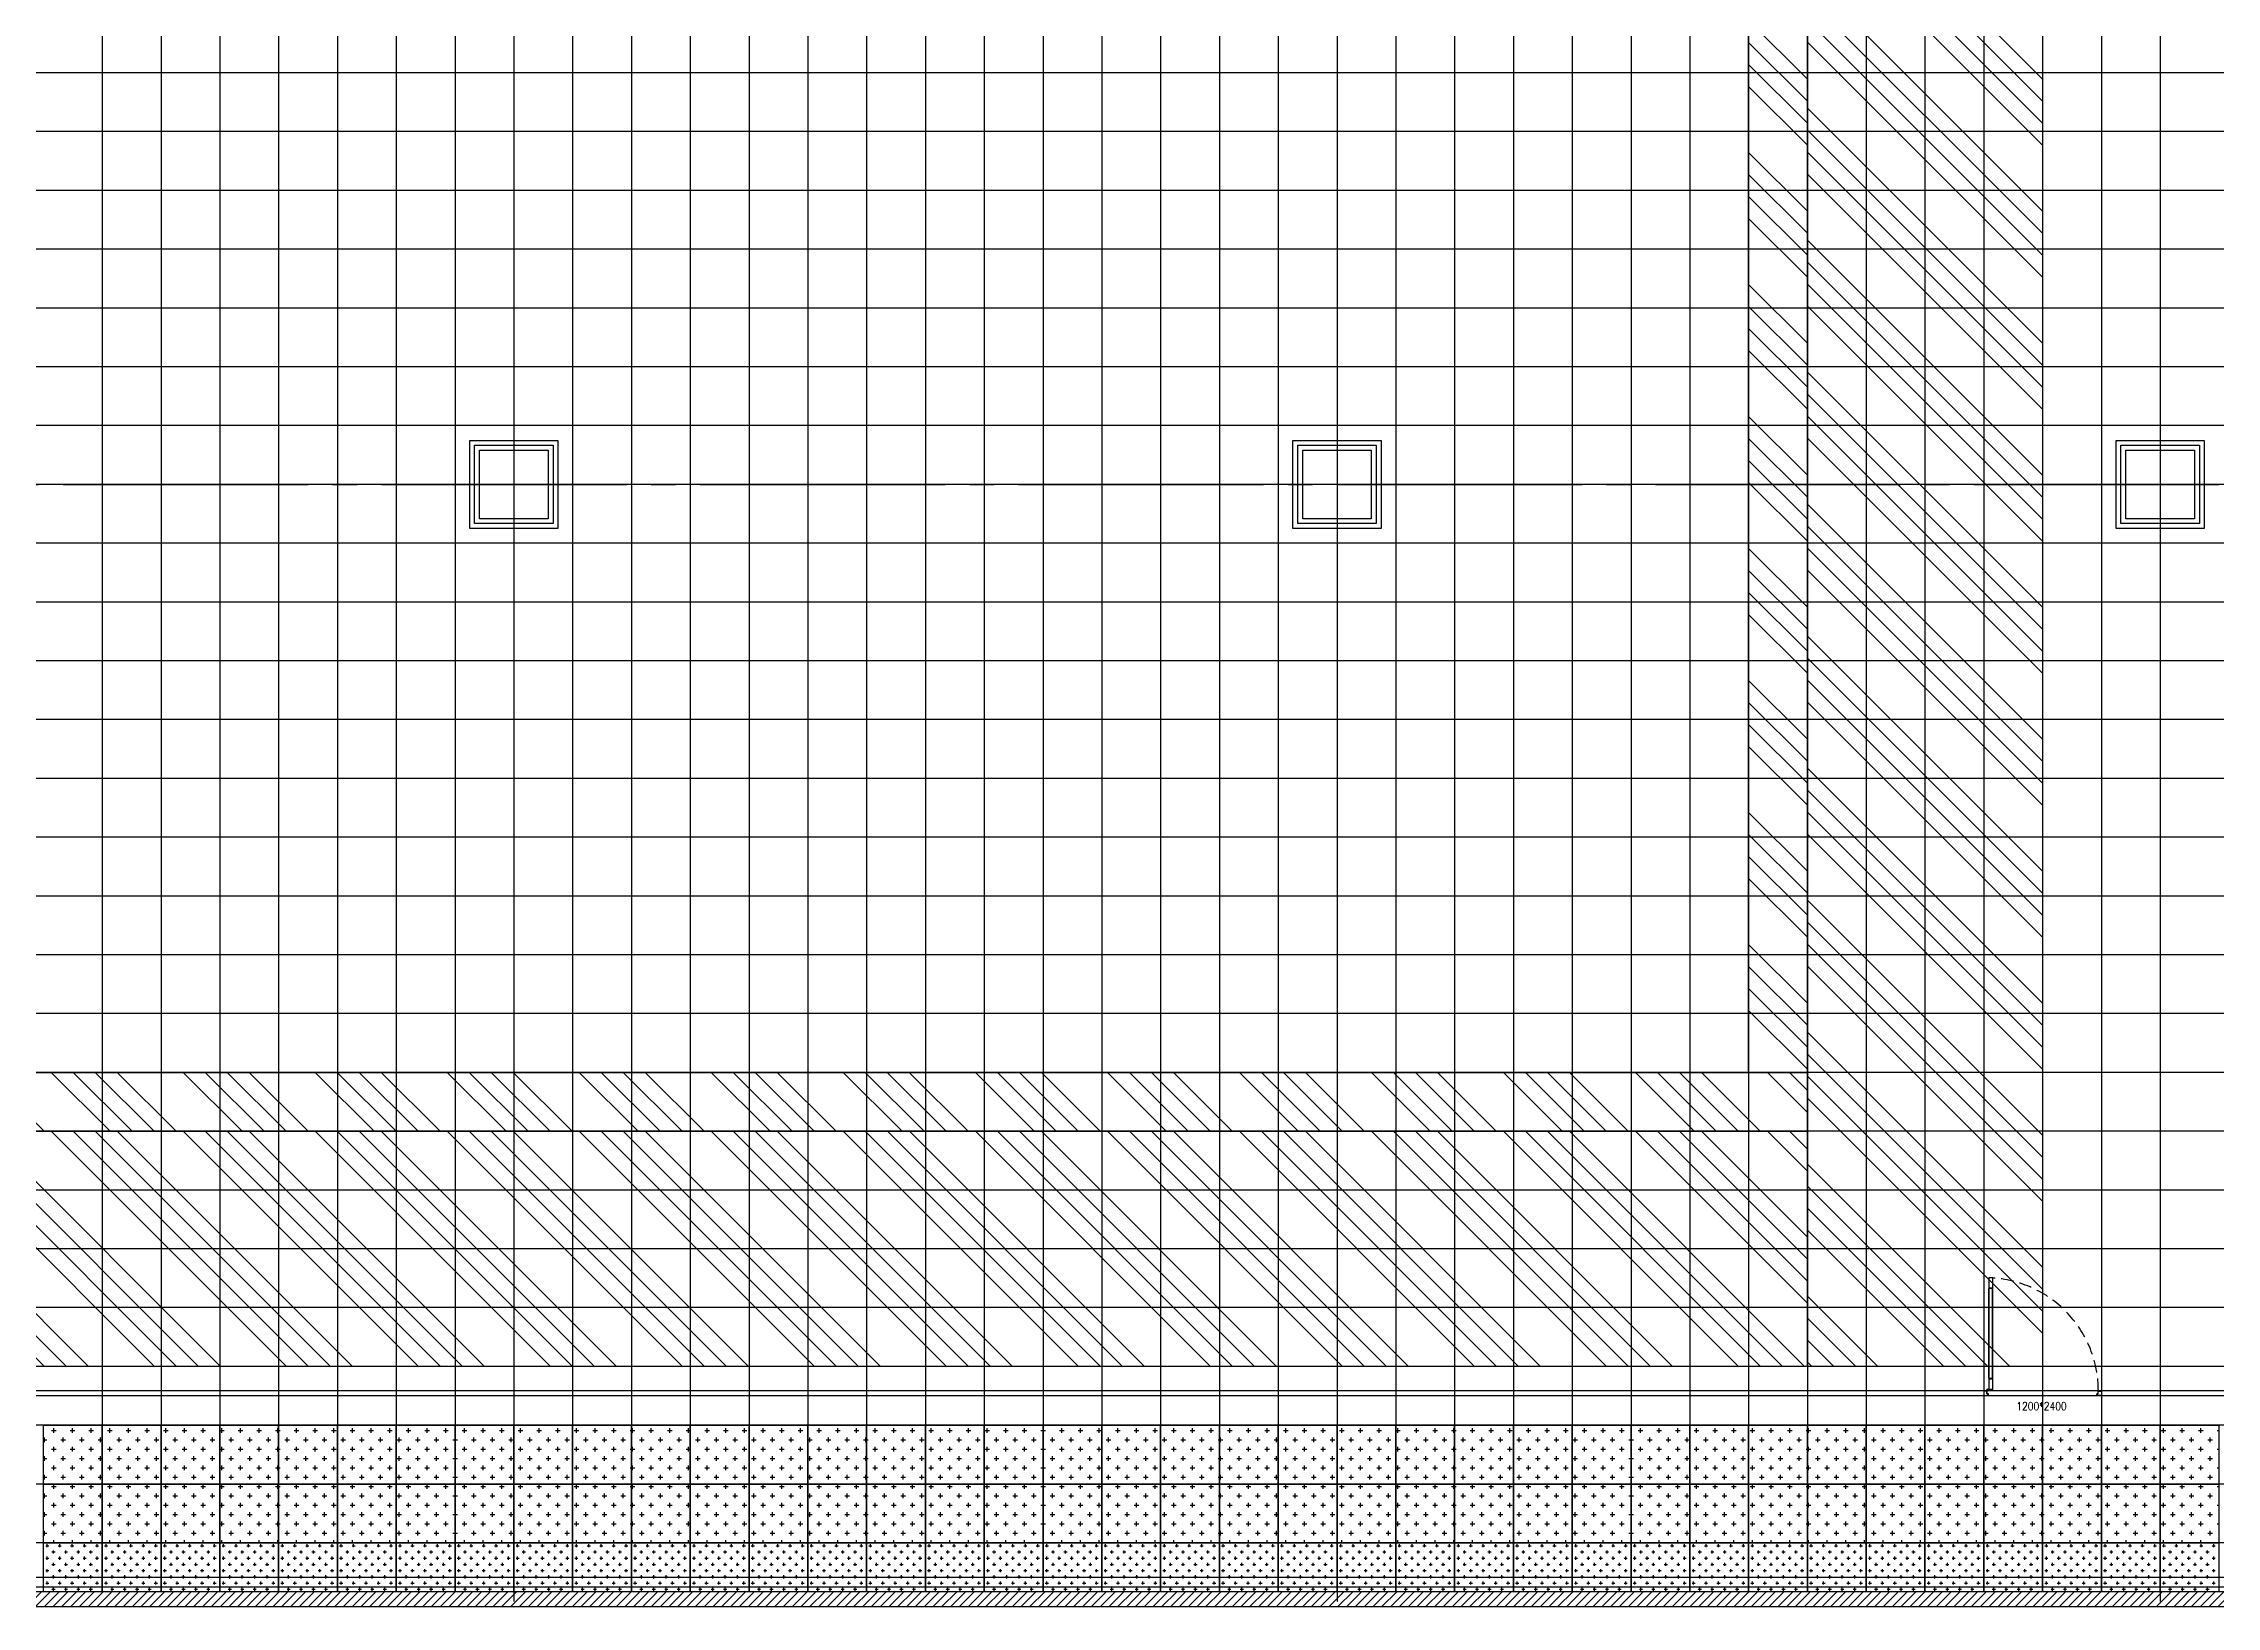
# Model space of a CAD drawing. Header units: millimetres. Extents: x -960 to 41501, y -1010 to 11880.
# Drawn here: x 21360 to 23577, y 1855 to 3450 of the extents above; entities that cross this region are included whole.
import ezdxf
from ezdxf.enums import TextEntityAlignment as Align

# ---------------------------------------------------------------- set-up
doc = ezdxf.new("R2010")
doc.units = ezdxf.units.MM
doc.header["$LTSCALE"] = 100
doc.linetypes.add('188K-SM-03-F10-ARCH-PA-Y2257103$0$AP5A-SM-03-F20-ARCH-PA-Y2230801+Y2230803$0$ALL-PA-TXT-Y2221201$0$DASHED', pattern=[19.05, 12.7, -6.35])
doc.linetypes.add('X-S-FAB-L10$0$COL-CEN-LIN', pattern=[3.25, 2.5, -0.25, 0.25, -0.25])
for name, color, linetype in [('0-XREF', 7, 'Continuous'), ('188K-SM-03-F10-ARCH-PA-Y2257103$0$K-Door', 53, 'Continuous'), ('188K-SM-03-F10-ARCH-PA-Y2257103$0$K-P1S-4.2-單抗', 53, 'Continuous'), ('188K-SM-03-F10-ARCH-PA-Y2257103$0$K-岩棉 2hr 7.5-非抗', 53, 'Continuous'), ('188K-SM-03-F10-ARCH-RF-Y2257103$0$K-RF-0.55', 191, 'Continuous'), ('188K-SM-03-F10-ARCH-RF-Y2257103$0$K-RF-0.55-AREA', 6, 'Continuous'), ('188K-SM-03-F10-ARCH-RF-Y2257103$0$K-RF-動線-1500', 5, 'Continuous'), ('188K-SM-03-F10-ARCH-RF-Y2257103$0$K-RF-動線-1500-預降', 14, 'Continuous'), ('188K-SM-03-F10-ARCH-RF-Y2257103$0$K-格柵-不定尺', 80, 'Continuous'), ('188K-SM-03-F10-ARCH-RF-Y2257103$0$K-格柵-整', 30, 'Continuous'), ('X-S-FAB-L10$0$0-DIM-TXT', 8, 'Continuous'), ('X-S-FAB-L10$0$BLOCK', 8, 'Continuous'), ('X-S-FAB-L10$0$CCL', 8, 'X-S-FAB-L10$0$COL-CEN-LIN'), ('X-S-FAB-L10$0$COL-S', 8, 'Continuous'), ('X-S-FAB-L10$0$WALL_188K_IN', 8, 'Continuous')]:
    doc.layers.add(name, color=color, linetype=linetype)
doc.styles.add('188K-SM-03-F10-ARCH-PA-Y2257103$0$AP5A-SM-03-F20-ARCH-PA-Y2230801+Y2230803$0$ALL-PA-TXT-Y2221201$0$Standard', font='txt.shx', dxfattribs={"bigfont": 'chineset.shx'})
doc.styles.add('X-S-FAB-L10$0$CHINA', font='simplex.shx', dxfattribs={"width": 0.75, "bigfont": 'chineset.shx'})
doc.styles.add('X-S-FAB-L10$0$Standard', font='', dxfattribs={"width": 0.8})
doc.styles.add('X-S-FAB-L10$0$TG_NOTE_TEXT', font='simplex.shx', dxfattribs={"width": 0.75, "bigfont": 'chineset.shx'})
doc.styles.get('X-S-FAB-L10$0$Standard').set_extended_font_data('Microsoft JhengHei')

# ---------------------------------------------------------------- blocks, each defined once
blk = doc.blocks.new('X-S-FAB-L10$0$FAB2-L05')
at = {"layer": 'X-S-FAB-L10$0$CCL'}
for p, q in [((-4320, 11005), (-4320, 0)), ((-3480, 11005), (-3480, 0)), ((-2640, 11005), (-2640, 0)), ((-26880, 3720), (1210, 3720))]:
    blk.add_line(p, q, dxfattribs=at)
at = {"layer": 'X-S-FAB-L10$0$COL-S'}
for points in [[(-4355, 3755), (-4285, 3755), (-4285, 3685), (-4355, 3685)], [(-3515, 3755), (-3445, 3755), (-3445, 3685), (-3515, 3685)], [(-2675, 3755), (-2605, 3755), (-2605, 3685), (-2675, 3685)]]:
    blk.add_lwpolyline(points, close=True, dxfattribs=at)
blk = doc.blocks.new('X-S-FAB-L10')
at = {"layer": 'X-S-FAB-L10$0$WALL_188K_IN'}
h = blk.add_hatch(dxfattribs=at)
h.set_pattern_fill('LINE', color=256, scale=2, angle=45)
h.set_pattern_definition([(45, (24216.6165, 1855), (-4.490128, 4.490128), [])])
h.paths.add_polyline_path([(17075, 1855), (24315, 1855), (24315, 1870), (17075, 1870)])
at = {"layer": 'X-S-FAB-L10$0$COL-S'}
for p, q in [((21805, 3035), (21875, 3035)), ((21805, 2965), (21805, 3035)), ((21875, 3035), (21875, 2965)), ((22645, 3035), (22715, 3035)), ((22645, 2965), (22645, 3035)), ((22715, 3035), (22715, 2965)), ((23485, 3035), (23555, 3035)), ((23485, 2965), (23485, 3035)), ((23555, 3035), (23555, 2965)), ((21875, 2965), (21805, 2965)), ((22715, 2965), (22645, 2965)), ((23555, 2965), (23485, 2965))]:
    blk.add_line(p, q, dxfattribs=at)
at = {"layer": 'X-S-FAB-L10$0$WALL_188K_IN'}
blk.add_lwpolyline([(17075, 1855), (24315, 1855), (24315, 1870), (17075, 1870)], close=True, dxfattribs=at)
at = {"layer": 'X-S-FAB-L10$0$BLOCK'}
blk.add_blockref('X-S-FAB-L10$0$FAB2-L05', (26160, -720), dxfattribs=at)
at = {"style": 'X-S-FAB-L10$0$TG_NOTE_TEXT', "width": 0.5, "flags": 1}
for p in [(7463.3, 9020), (18268.3, 8649), (11197.8, 4800.2), (16485.8, 4800.2), (25420.3, 2635), (13360, 320, 0), (7463.3, -33.3)]:
    blk.add_attdef('WH', text='', height=20, dxfattribs=at).set_placement(p, align=Align.BOTTOM_LEFT)
at = {"width": 0.5}
for style, p in [('X-S-FAB-L10$0$TG_NOTE_TEXT', (7585, 9020)), ('X-S-FAB-L10$0$TG_NOTE_TEXT', (18390, 8649)), ('X-S-FAB-L10$0$TG_NOTE_TEXT', (11117.5, 4813.5)), ('X-S-FAB-L10$0$TG_NOTE_TEXT', (16607.5, 4813.5)), ('X-S-FAB-L10$0$TG_NOTE_TEXT', (25350, 2635)), ('X-S-FAB-L10$0$Standard', (13129.4, 325, 0)), ('X-S-FAB-L10$0$TG_NOTE_TEXT', (7585, -20))]:
    blk.add_attdef('DESC', text='', height=10, dxfattribs=dict(at, style=style)).set_placement(p, align=Align.BOTTOM_LEFT)
for tag, style, p in [('TYPE', 'X-S-FAB-L10$0$TG_NOTE_TEXT', (7619.3, 9020)), ('NO', 'X-S-FAB-L10$0$TG_NOTE_TEXT', (7650.1, 9020)), ('TYPE', 'X-S-FAB-L10$0$TG_NOTE_TEXT', (18424.2, 8649)), ('NO', 'X-S-FAB-L10$0$TG_NOTE_TEXT', (18455, 8649)), ('NO', 'X-S-FAB-L10$0$TG_NOTE_TEXT', (11088.6, 4813.5)), ('TYPE', 'X-S-FAB-L10$0$TG_NOTE_TEXT', (11151.8, 4813.5)), ('TYPE', 'X-S-FAB-L10$0$TG_NOTE_TEXT', (16641.8, 4813.5)), ('NO', 'X-S-FAB-L10$0$TG_NOTE_TEXT', (16672.6, 4813.5)), ('NO', 'X-S-FAB-L10$0$TG_NOTE_TEXT', (25313, 2635)), ('TYPE', 'X-S-FAB-L10$0$TG_NOTE_TEXT', (25350, 2635)), ('NO', 'X-S-FAB-L10$0$Standard', (13100, 320, 0)), ('TYPE', 'X-S-FAB-L10$0$Standard', (13129.4, 320, 0)), ('TYPE', 'X-S-FAB-L10$0$TG_NOTE_TEXT', (7619.3, -20)), ('NO', 'X-S-FAB-L10$0$TG_NOTE_TEXT', (7650.1, -20))]:
    blk.add_attdef(tag, text='', height=10, dxfattribs=dict(at, style=style)).set_placement(p, align=Align.BOTTOM_RIGHT)
at = {"style": 'X-S-FAB-L10$0$TG_NOTE_TEXT', "width": 0.5, "flags": 1}
for rotation, p in [(180, (43, 7480)), (180, (943, 7480)), (90, (24310, 3717.8)), (270, (17080, 1711.7))]:
    blk.add_attdef('WH', text='', height=20, rotation=rotation, dxfattribs=at).set_placement(p, align=Align.BOTTOM_LEFT)
at = {"width": 0.5}
for rotation, style, p in [(180, 'X-S-FAB-L10$0$Standard', (317.6, 7480)), (180, 'X-S-FAB-L10$0$Standard', (1217.6, 7480)), (90, 'X-S-FAB-L10$0$TG_NOTE_TEXT', (24310, 3647.5)), (270, 'X-S-FAB-L10$0$TG_NOTE_TEXT', (17080, 1605))]:
    blk.add_attdef('DESC', text='', height=10, rotation=rotation, dxfattribs=dict(at, style=style)).set_placement(p, align=Align.BOTTOM_LEFT)
for tag, rotation, style, p in [('TYPE', 180, 'X-S-FAB-L10$0$Standard', (317.6, 7480)), ('NO', 180, 'X-S-FAB-L10$0$Standard', (347, 7480)), ('TYPE', 180, 'X-S-FAB-L10$0$Standard', (1217.6, 7480)), ('NO', 180, 'X-S-FAB-L10$0$Standard', (1247, 7480)), ('TYPE', 90, 'X-S-FAB-L10$0$TG_NOTE_TEXT', (24310, 3647.5)), ('NO', 90, 'X-S-FAB-L10$0$TG_NOTE_TEXT', (24310, 3610.5)), ('TYPE', 270, 'X-S-FAB-L10$0$TG_NOTE_TEXT', (17080, 1605)), ('NO', 270, 'X-S-FAB-L10$0$TG_NOTE_TEXT', (17080, 1573))]:
    blk.add_attdef(tag, text='', height=10, rotation=rotation, dxfattribs=dict(at, style=style)).set_placement(p, align=Align.BOTTOM_RIGHT)
at = {"layer": 'X-S-FAB-L10$0$0-DIM-TXT', "style": 'X-S-FAB-L10$0$CHINA', "width": 0.75}
for p in [(667.4, 7855.1, -2689.4), (22627.4, 6728.8), (25644.7, 6728.8), (24778.8, 5569.1), (1118.3, 4980), (417.8, 4594.6), (23874.8, 4355), (22927.4, 4330.1), (23749.9, 3901.4), (417.8, 3765.2), (1118.3, 3730), (417.8, 3115.8), (536.9, 2227.8), (16909, 1782.7), (888.4, 880.5), (16977.4, 750), (18878.8, 750), (25641.2, 553.2), (21364, 526.9)]:
    blk.add_attdef('HIG', text='', height=80, dxfattribs=at).set_placement(p, align=Align.MIDDLE_LEFT)
blk = doc.blocks.new('188K-SM-03-F10-ARCH-RF-Y2257103$0$格柵-60x60')
h = blk.add_hatch()
h.set_pattern_fill('CROSS', color=256, scale=1.5)
h.set_pattern_definition([(0, (-67309.572, -18158.226), (9.525, 9.525), [4.7625, -14.2875]), (90, (-67307.191, -18160.607), (-9.525, 9.525), [4.7625, -14.2875])])
h.paths.add_polyline_path([(0, 60), (60, 60), (60, 0), (0, 0)])
blk.add_lwpolyline([(0, 60), (60, 60), (60, 0), (0, 0)], close=True)
blk = doc.blocks.new('188K-SM-03-F10-ARCH-RF-Y2257103')
at = {"layer": '188K-SM-03-F10-ARCH-RF-Y2257103$0$K-RF-動線-1500'}
h = blk.add_hatch(dxfattribs=at)
h.set_pattern_fill('ANSI34', color=256, scale=5, angle=90)
h.set_pattern_definition([(135, (-60, 0), (-67.35192, -67.35192), []), (135, (-60, 22.45), (-67.35192, -67.35192), []), (135, (-60, 44.9), (-67.35192, -67.35192), []), (135, (-60, 67.35), (-67.35192, -67.35192), [])])
h.paths.add_polyline_path([(23160, 2099.8), (23160, 5955), (23400, 5955), (23400, 2099.8)])
h = blk.add_hatch(dxfattribs=at)
h.set_pattern_fill('ANSI34', color=256, scale=5, angle=90)
h.paths.add_polyline_path([(23160, 2100), (16740.2, 2100), (16740.2, 2340), (23160, 2340)])
at = {"layer": '188K-SM-03-F10-ARCH-RF-Y2257103$0$K-RF-動線-1500-預降'}
h = blk.add_hatch(dxfattribs=at)
h.set_pattern_fill('ANSI34', color=256, scale=5, angle=90)
h.set_pattern_definition([(135, (-300, 1e-06), (-67.35192, -67.35192), []), (135, (-300, 22.45), (-67.35192, -67.35192), []), (135, (-300, 44.9), (-67.35192, -67.35192), []), (135, (-300, 67.35), (-67.35192, -67.35192), [])])
h.paths.add_polyline_path([(23100, 2400), (23100, 5955), (23160, 5955), (23160, 2400)])
h = blk.add_hatch(dxfattribs=at)
h.set_pattern_fill('ANSI34', color=256, scale=5, angle=90)
h.set_pattern_definition([(135, (60, 0), (-67.35192, -67.35192), []), (135, (60, 22.45), (-67.35192, -67.35192), []), (135, (60, 44.9), (-67.35192, -67.35192), []), (135, (60, 67.35), (-67.35192, -67.35192), [])])
h.paths.add_polyline_path([(23160, 2340), (16440, 2340), (16440, 2400), (23160, 2400)])
at = {"layer": '188K-SM-03-F10-ARCH-RF-Y2257103$0$K-格柵-不定尺'}
h = blk.add_hatch(dxfattribs=at)
h.set_pattern_fill('CROSS', color=256)
h.set_pattern_definition([(0, (19235.002, -7030.069), (6.35, 6.35), [3.175, -9.525]), (90, (19236.5897, -7031.6566), (-6.35, 6.35), [3.175, -9.525])])
h.paths.add_polyline_path([(21360, 1919.9), (21420, 1919.9), (21420, 1869.9), (21360, 1869.9)])
h = blk.add_hatch(dxfattribs=at)
h.set_pattern_fill('CROSS', color=256)
h.set_pattern_definition([(0, (19295.002, -7030.069), (6.35, 6.35), [3.175, -9.525]), (90, (19296.5897, -7031.6566), (-6.35, 6.35), [3.175, -9.525])])
h.paths.add_polyline_path([(21420, 1919.9), (21480, 1919.9), (21480, 1869.9), (21420, 1869.9)])
h = blk.add_hatch(dxfattribs=at)
h.set_pattern_fill('CROSS', color=256)
h.set_pattern_definition([(0, (19355.002, -7030.069), (6.35, 6.35), [3.175, -9.525]), (90, (19356.5897, -7031.6566), (-6.35, 6.35), [3.175, -9.525])])
h.paths.add_polyline_path([(21480, 1919.9), (21540, 1919.9), (21540, 1869.9), (21480, 1869.9)])
h = blk.add_hatch(dxfattribs=at)
h.set_pattern_fill('CROSS', color=256)
h.set_pattern_definition([(0, (19415.002, -7030.069), (6.35, 6.35), [3.175, -9.525]), (90, (19416.5897, -7031.6566), (-6.35, 6.35), [3.175, -9.525])])
h.paths.add_polyline_path([(21540, 1919.9), (21600, 1919.9), (21600, 1869.9), (21540, 1869.9)])
h = blk.add_hatch(dxfattribs=at)
h.set_pattern_fill('CROSS', color=256)
h.set_pattern_definition([(0, (19475.0024, -7030.079), (6.35, 6.35), [3.175, -9.525]), (90, (19476.59, -7031.6666), (-6.35, 6.35), [3.175, -9.525])])
h.paths.add_polyline_path([(21600, 1919.9), (21660, 1919.9), (21660, 1869.9), (21600, 1869.9)])
h = blk.add_hatch(dxfattribs=at)
h.set_pattern_fill('CROSS', color=256)
h.set_pattern_definition([(0, (19535.0024, -7030.079), (6.35, 6.35), [3.175, -9.525]), (90, (19536.59, -7031.6666), (-6.35, 6.35), [3.175, -9.525])])
h.paths.add_polyline_path([(21660, 1919.9), (21720, 1919.9), (21720, 1869.9), (21660, 1869.9)])
h = blk.add_hatch(dxfattribs=at)
h.set_pattern_fill('CROSS', color=256)
h.set_pattern_definition([(0, (19595.0024, -7030.079), (6.35, 6.35), [3.175, -9.525]), (90, (19596.59, -7031.6666), (-6.35, 6.35), [3.175, -9.525])])
h.paths.add_polyline_path([(21720, 1919.9), (21780, 1919.9), (21780, 1869.9), (21720, 1869.9)])
h = blk.add_hatch(dxfattribs=at)
h.set_pattern_fill('CROSS', color=256)
h.set_pattern_definition([(0, (19655.0024, -7030.079), (6.35, 6.35), [3.175, -9.525]), (90, (19656.59, -7031.6666), (-6.35, 6.35), [3.175, -9.525])])
h.paths.add_polyline_path([(21780, 1919.9), (21840, 1919.9), (21840, 1869.9), (21780, 1869.9)])
h = blk.add_hatch(dxfattribs=at)
h.set_pattern_fill('CROSS', color=256)
h.set_pattern_definition([(0, (19715.003, -7030.089), (6.35, 6.35), [3.175, -9.525]), (90, (19716.59, -7031.6766), (-6.35, 6.35), [3.175, -9.525])])
h.paths.add_polyline_path([(21840, 1919.9), (21900, 1919.9), (21900, 1869.9), (21840, 1869.9)])
h = blk.add_hatch(dxfattribs=at)
h.set_pattern_fill('CROSS', color=256)
h.set_pattern_definition([(0, (19775.003, -7030.089), (6.35, 6.35), [3.175, -9.525]), (90, (19776.59, -7031.6766), (-6.35, 6.35), [3.175, -9.525])])
h.paths.add_polyline_path([(21900, 1919.9), (21960, 1919.9), (21960, 1869.9), (21900, 1869.9)])
h = blk.add_hatch(dxfattribs=at)
h.set_pattern_fill('CROSS', color=256)
h.set_pattern_definition([(0, (19835.003, -7030.089), (6.35, 6.35), [3.175, -9.525]), (90, (19836.59, -7031.6766), (-6.35, 6.35), [3.175, -9.525])])
h.paths.add_polyline_path([(21960, 1919.9), (22020, 1919.9), (22020, 1869.9), (21960, 1869.9)])
h = blk.add_hatch(dxfattribs=at)
h.set_pattern_fill('CROSS', color=256)
h.set_pattern_definition([(0, (19895.003, -7030.089), (6.35, 6.35), [3.175, -9.525]), (90, (19896.59, -7031.6766), (-6.35, 6.35), [3.175, -9.525])])
h.paths.add_polyline_path([(22020, 1919.9), (22080, 1919.9), (22080, 1869.9), (22020, 1869.9)])
h = blk.add_hatch(dxfattribs=at)
h.set_pattern_fill('CROSS', color=256)
h.set_pattern_definition([(0, (19955.003, -7030.099), (6.35, 6.35), [3.175, -9.525]), (90, (19956.5905, -7031.6865), (-6.35, 6.35), [3.175, -9.525])])
h.paths.add_polyline_path([(22080, 1919.9), (22140, 1919.9), (22140, 1869.9), (22080, 1869.9)])
h = blk.add_hatch(dxfattribs=at)
h.set_pattern_fill('CROSS', color=256)
h.set_pattern_definition([(0, (20015.003, -7030.099), (6.35, 6.35), [3.175, -9.525]), (90, (20016.5905, -7031.6865), (-6.35, 6.35), [3.175, -9.525])])
h.paths.add_polyline_path([(22140, 1919.9), (22200, 1919.9), (22200, 1869.9), (22140, 1869.9)])
h = blk.add_hatch(dxfattribs=at)
h.set_pattern_fill('CROSS', color=256)
h.set_pattern_definition([(0, (20075.003, -7030.099), (6.35, 6.35), [3.175, -9.525]), (90, (20076.5905, -7031.6865), (-6.35, 6.35), [3.175, -9.525])])
h.paths.add_polyline_path([(22200, 1919.9), (22260, 1919.9), (22260, 1869.9), (22200, 1869.9)])
h = blk.add_hatch(dxfattribs=at)
h.set_pattern_fill('CROSS', color=256)
h.set_pattern_definition([(0, (20135.003, -7030.099), (6.35, 6.35), [3.175, -9.525]), (90, (20136.5905, -7031.6865), (-6.35, 6.35), [3.175, -9.525])])
h.paths.add_polyline_path([(22260, 1919.9), (22320, 1919.9), (22320, 1869.9), (22260, 1869.9)])
h = blk.add_hatch(dxfattribs=at)
h.set_pattern_fill('CROSS', color=256)
h.set_pattern_definition([(0, (20195.003, -7030.109), (6.35, 6.35), [3.175, -9.525]), (90, (20196.591, -7031.6965), (-6.35, 6.35), [3.175, -9.525])])
h.paths.add_polyline_path([(22320, 1919.9), (22380, 1919.9), (22380, 1869.9), (22320, 1869.9)])
h = blk.add_hatch(dxfattribs=at)
h.set_pattern_fill('CROSS', color=256)
h.set_pattern_definition([(0, (20255.003, -7030.109), (6.35, 6.35), [3.175, -9.525]), (90, (20256.591, -7031.6965), (-6.35, 6.35), [3.175, -9.525])])
h.paths.add_polyline_path([(22380, 1919.9), (22440, 1919.9), (22440, 1869.9), (22380, 1869.9)])
h = blk.add_hatch(dxfattribs=at)
h.set_pattern_fill('CROSS', color=256)
h.set_pattern_definition([(0, (20315.003, -7030.109), (6.35, 6.35), [3.175, -9.525]), (90, (20316.591, -7031.6965), (-6.35, 6.35), [3.175, -9.525])])
h.paths.add_polyline_path([(22440, 1919.9), (22500, 1919.9), (22500, 1869.9), (22440, 1869.9)])
h = blk.add_hatch(dxfattribs=at)
h.set_pattern_fill('CROSS', color=256)
h.set_pattern_definition([(0, (20375.003, -7030.109), (6.35, 6.35), [3.175, -9.525]), (90, (20376.591, -7031.6965), (-6.35, 6.35), [3.175, -9.525])])
h.paths.add_polyline_path([(22500, 1919.9), (22560, 1919.9), (22560, 1869.9), (22500, 1869.9)])
h = blk.add_hatch(dxfattribs=at)
h.set_pattern_fill('CROSS', color=256)
h.set_pattern_definition([(0, (20435, -7030.109), (6.35, 6.35), [3.175, -9.525]), (90, (20436.5876, -7031.6965), (-6.35, 6.35), [3.175, -9.525])])
h.paths.add_polyline_path([(22560, 1919.9), (22620, 1919.9), (22620, 1869.9), (22560, 1869.9)])
h = blk.add_hatch(dxfattribs=at)
h.set_pattern_fill('CROSS', color=256)
h.set_pattern_definition([(0, (20495, -7030.109), (6.35, 6.35), [3.175, -9.525]), (90, (20496.5876, -7031.6965), (-6.35, 6.35), [3.175, -9.525])])
h.paths.add_polyline_path([(22620, 1919.9), (22680, 1919.9), (22680, 1869.9), (22620, 1869.9)])
h = blk.add_hatch(dxfattribs=at)
h.set_pattern_fill('CROSS', color=256)
h.set_pattern_definition([(0, (20555, -7030.109), (6.35, 6.35), [3.175, -9.525]), (90, (20556.5876, -7031.6965), (-6.35, 6.35), [3.175, -9.525])])
h.paths.add_polyline_path([(22680, 1919.9), (22740, 1919.9), (22740, 1869.9), (22680, 1869.9)])
h = blk.add_hatch(dxfattribs=at)
h.set_pattern_fill('CROSS', color=256)
h.set_pattern_definition([(0, (20615, -7030.109), (6.35, 6.35), [3.175, -9.525]), (90, (20616.5876, -7031.6965), (-6.35, 6.35), [3.175, -9.525])])
h.paths.add_polyline_path([(22740, 1919.9), (22800, 1919.9), (22800, 1869.9), (22740, 1869.9)])
h = blk.add_hatch(dxfattribs=at)
h.set_pattern_fill('CROSS', color=256)
h.set_pattern_definition([(0, (20675.0004, -7030.119), (6.35, 6.35), [3.175, -9.525]), (90, (20676.588, -7031.7065), (-6.35, 6.35), [3.175, -9.525])])
h.paths.add_polyline_path([(22800, 1919.9), (22860, 1919.9), (22860, 1869.9), (22800, 1869.9)])
h = blk.add_hatch(dxfattribs=at)
h.set_pattern_fill('CROSS', color=256)
h.set_pattern_definition([(0, (20735.0004, -7030.119), (6.35, 6.35), [3.175, -9.525]), (90, (20736.588, -7031.7065), (-6.35, 6.35), [3.175, -9.525])])
h.paths.add_polyline_path([(22860, 1919.9), (22920, 1919.9), (22920, 1869.9), (22860, 1869.9)])
h = blk.add_hatch(dxfattribs=at)
h.set_pattern_fill('CROSS', color=256)
h.set_pattern_definition([(0, (20795.0004, -7030.119), (6.35, 6.35), [3.175, -9.525]), (90, (20796.588, -7031.7065), (-6.35, 6.35), [3.175, -9.525])])
h.paths.add_polyline_path([(22920, 1919.9), (22980, 1919.9), (22980, 1869.9), (22920, 1869.9)])
h = blk.add_hatch(dxfattribs=at)
h.set_pattern_fill('CROSS', color=256)
h.set_pattern_definition([(0, (20855.0004, -7030.119), (6.35, 6.35), [3.175, -9.525]), (90, (20856.588, -7031.7065), (-6.35, 6.35), [3.175, -9.525])])
h.paths.add_polyline_path([(22980, 1919.9), (23040, 1919.9), (23040, 1869.9), (22980, 1869.9)])
h = blk.add_hatch(dxfattribs=at)
h.set_pattern_fill('CROSS', color=256)
h.set_pattern_definition([(0, (20915.001, -7030.129), (6.35, 6.35), [3.175, -9.525]), (90, (20916.588, -7031.7165), (-6.35, 6.35), [3.175, -9.525])])
h.paths.add_polyline_path([(23040, 1919.9), (23100, 1919.9), (23100, 1869.9), (23040, 1869.9)])
h = blk.add_hatch(dxfattribs=at)
h.set_pattern_fill('CROSS', color=256)
h.set_pattern_definition([(0, (20975.001, -7030.129), (6.35, 6.35), [3.175, -9.525]), (90, (20976.588, -7031.7165), (-6.35, 6.35), [3.175, -9.525])])
h.paths.add_polyline_path([(23100, 1919.9), (23160, 1919.9), (23160, 1869.9), (23100, 1869.9)])
h = blk.add_hatch(dxfattribs=at)
h.set_pattern_fill('CROSS', color=256)
h.set_pattern_definition([(0, (21035.001, -7030.129), (6.35, 6.35), [3.175, -9.525]), (90, (21036.588, -7031.7165), (-6.35, 6.35), [3.175, -9.525])])
h.paths.add_polyline_path([(23160, 1919.9), (23220, 1919.9), (23220, 1869.9), (23160, 1869.9)])
h = blk.add_hatch(dxfattribs=at)
h.set_pattern_fill('CROSS', color=256)
h.set_pattern_definition([(0, (21095.001, -7030.129), (6.35, 6.35), [3.175, -9.525]), (90, (21096.588, -7031.7165), (-6.35, 6.35), [3.175, -9.525])])
h.paths.add_polyline_path([(23220, 1919.9), (23280, 1919.9), (23280, 1869.9), (23220, 1869.9)])
h = blk.add_hatch(dxfattribs=at)
h.set_pattern_fill('CROSS', color=256)
h.set_pattern_definition([(0, (21155.001, -7030.139), (6.35, 6.35), [3.175, -9.525]), (90, (21156.5885, -7031.7264), (-6.35, 6.35), [3.175, -9.525])])
h.paths.add_polyline_path([(23280, 1919.9), (23340, 1919.9), (23340, 1869.9), (23280, 1869.9)])
h = blk.add_hatch(dxfattribs=at)
h.set_pattern_fill('CROSS', color=256)
h.set_pattern_definition([(0, (21215.001, -7030.139), (6.35, 6.35), [3.175, -9.525]), (90, (21216.5885, -7031.7264), (-6.35, 6.35), [3.175, -9.525])])
h.paths.add_polyline_path([(23340, 1919.9), (23400, 1919.9), (23400, 1869.9), (23340, 1869.9)])
h = blk.add_hatch(dxfattribs=at)
h.set_pattern_fill('CROSS', color=256)
h.set_pattern_definition([(0, (21275.001, -7030.139), (6.35, 6.35), [3.175, -9.525]), (90, (21276.5885, -7031.7264), (-6.35, 6.35), [3.175, -9.525])])
h.paths.add_polyline_path([(23400, 1919.9), (23460, 1919.9), (23460, 1869.9), (23400, 1869.9)])
h = blk.add_hatch(dxfattribs=at)
h.set_pattern_fill('CROSS', color=256)
h.set_pattern_definition([(0, (21335.001, -7030.139), (6.35, 6.35), [3.175, -9.525]), (90, (21336.5885, -7031.7264), (-6.35, 6.35), [3.175, -9.525])])
h.paths.add_polyline_path([(23460, 1919.9), (23520, 1919.9), (23520, 1869.9), (23460, 1869.9)])
h = blk.add_hatch(dxfattribs=at)
h.set_pattern_fill('CROSS', color=256)
h.set_pattern_definition([(0, (21395.001, -7030.149), (6.35, 6.35), [3.175, -9.525]), (90, (21396.589, -7031.7364), (-6.35, 6.35), [3.175, -9.525])])
h.paths.add_polyline_path([(23520, 1919.9), (23580, 1919.9), (23580, 1869.9), (23520, 1869.9)])
at = {"layer": '188K-SM-03-F10-ARCH-RF-Y2257103$0$K-RF-0.55'}
for p, q in [((21420, 5955), (21420, 1870)), ((21480, 5955), (21480, 1870)), ((21540, 5955), (21540, 1870)), ((21600, 5955), (21600, 1870)), ((21660, 5955), (21660, 1870)), ((21720, 5955), (21720, 1870)), ((21780, 5955), (21780, 1870)), ((21840, 5955), (21840, 1870)), ((21900, 5955), (21900, 1870)), ((21960, 5955), (21960, 1870)), ((22020, 5955), (22020, 1870)), ((22080, 5955), (22080, 1870)), ((22140, 5955), (22140, 1870)), ((22200, 5955), (22200, 1870)), ((22260, 5955), (22260, 1870)), ((22320, 5955), (22320, 1870)), ((22380, 5955), (22380, 1870)), ((22440, 5955), (22440, 1870)), ((22500, 5955), (22500, 1870)), ((22560, 5955), (22560, 1870)), ((22620, 5955), (22620, 1870)), ((22680, 5955), (22680, 1870)), ((22740, 5955), (22740, 1870)), ((22800, 5955), (22800, 1870)), ((22860, 5955), (22860, 1870)), ((22920, 5955), (22920, 1870)), ((22980, 5955), (22980, 1870)), ((23040, 5955), (23040, 1870)), ((23100, 5955), (23100, 1870)), ((23160, 5955), (23160, 1870)), ((23220, 5955), (23220, 1870)), ((23280, 5955), (23280, 1870)), ((23340, 5955), (23340, 1870)), ((23400, 5955), (23400, 1870)), ((23460, 5955), (23460, 1870)), ((23520, 3587.5), (23520, 1870)), ((24315, 3420), (1845, 3420)), ((24315, 3360), (1845, 3360)), ((24315, 3300), (1845, 3300)), ((24315, 3240), (1845, 3240)), ((24315, 3180), (1845, 3180)), ((24315, 3120), (1845, 3120)), ((24315, 3060), (1845, 3060)), ((24315, 3000), (1845, 3000)), ((24315, 2940), (1845, 2940)), ((24315, 2880), (1845, 2880)), ((24315, 2820), (1845, 2820)), ((24315, 2760), (1845, 2760)), ((24315, 2700), (1845, 2700)), ((24315, 2640), (1845, 2640)), ((24315, 2580), (1845, 2580)), ((24315, 2520), (1845, 2520)), ((24315, 2460), (1845, 2460)), ((24315, 2400), (1845, 2400)), ((24315, 2340), (1845, 2340)), ((24315, 2280), (1845, 2280)), ((24315, 2220), (1845, 2220)), ((24315, 2160), (1845, 2160)), ((24315, 2100), (1845, 2100)), ((24315, 2040), (17090, 2040)), ((24315, 1980), (17090, 1980)), ((24315, 1920), (17090, 1920))]:
    blk.add_line(p, q, dxfattribs=at)
at = {"layer": '188K-SM-03-F10-ARCH-RF-Y2257103$0$K-RF-0.55-AREA', "elevation": 0}
blk.add_lwpolyline([(19320, 8595), (19320, 7535), (19285, 7535), (19285, 7465), (19320, 7465), (19320, 7320), (21349.5, 7320), (21349.5, 5955), (24315, 5955), (24315, 5565), (23575, 5565), (23575, 5017.5), (23505, 5017.5), (23505, 4535), (23485, 4535), (23485, 3587.5), (24315, 3587.5), (24315, 1870), (17090, 1870), (17090, 2075), (16750, 2075)], dxfattribs=at)
at = {"layer": '188K-SM-03-F10-ARCH-RF-Y2257103$0$K-RF-0.55-AREA'}
for points in [[(21805, 3035), (21875, 3035), (21875, 2965), (21805, 2965)], [(22645, 3035), (22715, 3035), (22715, 2965), (22645, 2965)]]:
    blk.add_lwpolyline(points, close=True, dxfattribs=at)
at = {"layer": '188K-SM-03-F10-ARCH-RF-Y2257103$0$K-RF-動線-1500'}
for points in [[(23160, 2099.8), (23160, 5955), (23400, 5955), (23400, 2099.8)], [(23160, 2100), (16740.2, 2100), (16740.2, 2340), (23160, 2340)]]:
    blk.add_lwpolyline(points, close=True, dxfattribs=at)
at = {"layer": '188K-SM-03-F10-ARCH-RF-Y2257103$0$K-RF-動線-1500-預降'}
for points in [[(23100, 2400), (23100, 5955), (23160, 5955), (23160, 2400)], [(23160, 2340), (16440, 2340), (16440, 2400), (23160, 2400)]]:
    blk.add_lwpolyline(points, close=True, dxfattribs=at)
at = {"layer": '188K-SM-03-F10-ARCH-RF-Y2257103$0$K-格柵-不定尺'}
for points in [[(21360, 1919.9), (21420, 1919.9), (21420, 1869.9), (21360, 1869.9)], [(21420, 1919.9), (21480, 1919.9), (21480, 1869.9), (21420, 1869.9)], [(21480, 1919.9), (21540, 1919.9), (21540, 1869.9), (21480, 1869.9)], [(21540, 1919.9), (21600, 1919.9), (21600, 1869.9), (21540, 1869.9)], [(21600, 1919.9), (21660, 1919.9), (21660, 1869.9), (21600, 1869.9)], [(21660, 1919.9), (21720, 1919.9), (21720, 1869.9), (21660, 1869.9)], [(21720, 1919.9), (21780, 1919.9), (21780, 1869.9), (21720, 1869.9)], [(21780, 1919.9), (21840, 1919.9), (21840, 1869.9), (21780, 1869.9)], [(21840, 1919.9), (21900, 1919.9), (21900, 1869.9), (21840, 1869.9)], [(21900, 1919.9), (21960, 1919.9), (21960, 1869.9), (21900, 1869.9)], [(21960, 1919.9), (22020, 1919.9), (22020, 1869.9), (21960, 1869.9)], [(22020, 1919.9), (22080, 1919.9), (22080, 1869.9), (22020, 1869.9)], [(22080, 1919.9), (22140, 1919.9), (22140, 1869.9), (22080, 1869.9)], [(22140, 1919.9), (22200, 1919.9), (22200, 1869.9), (22140, 1869.9)], [(22200, 1919.9), (22260, 1919.9), (22260, 1869.9), (22200, 1869.9)], [(22260, 1919.9), (22320, 1919.9), (22320, 1869.9), (22260, 1869.9)], [(22320, 1919.9), (22380, 1919.9), (22380, 1869.9), (22320, 1869.9)], [(22380, 1919.9), (22440, 1919.9), (22440, 1869.9), (22380, 1869.9)], [(22440, 1919.9), (22500, 1919.9), (22500, 1869.9), (22440, 1869.9)], [(22500, 1919.9), (22560, 1919.9), (22560, 1869.9), (22500, 1869.9)], [(22560, 1919.9), (22620, 1919.9), (22620, 1869.9), (22560, 1869.9)], [(22620, 1919.9), (22680, 1919.9), (22680, 1869.9), (22620, 1869.9)], [(22680, 1919.9), (22740, 1919.9), (22740, 1869.9), (22680, 1869.9)], [(22740, 1919.9), (22800, 1919.9), (22800, 1869.9), (22740, 1869.9)], [(22800, 1919.9), (22860, 1919.9), (22860, 1869.9), (22800, 1869.9)], [(22860, 1919.9), (22920, 1919.9), (22920, 1869.9), (22860, 1869.9)], [(22920, 1919.9), (22980, 1919.9), (22980, 1869.9), (22920, 1869.9)], [(22980, 1919.9), (23040, 1919.9), (23040, 1869.9), (22980, 1869.9)], [(23040, 1919.9), (23100, 1919.9), (23100, 1869.9), (23040, 1869.9)], [(23100, 1919.9), (23160, 1919.9), (23160, 1869.9), (23100, 1869.9)], [(23160, 1919.9), (23220, 1919.9), (23220, 1869.9), (23160, 1869.9)], [(23220, 1919.9), (23280, 1919.9), (23280, 1869.9), (23220, 1869.9)], [(23280, 1919.9), (23340, 1919.9), (23340, 1869.9), (23280, 1869.9)], [(23340, 1919.9), (23400, 1919.9), (23400, 1869.9), (23340, 1869.9)], [(23400, 1919.9), (23460, 1919.9), (23460, 1869.9), (23400, 1869.9)], [(23460, 1919.9), (23520, 1919.9), (23520, 1869.9), (23460, 1869.9)], [(23520, 1919.9), (23580, 1919.9), (23580, 1869.9), (23520, 1869.9)]]:
    blk.add_lwpolyline(points, close=True, dxfattribs=at)
at = {"layer": '188K-SM-03-F10-ARCH-RF-Y2257103$0$K-格柵-整'}
for p in [(21360, 1980), (21420, 1980), (21480, 1980), (21540, 1980), (21600, 1980), (21660, 1980), (21720, 1980), (21780, 1980), (21840, 1980), (21900, 1980), (21960, 1980), (22020, 1980), (22080, 1980), (22140, 1980), (22200, 1980), (22260, 1980), (22320, 1980), (22380, 1980), (22440, 1980), (22500, 1980), (22560, 1980), (22620, 1980), (22680, 1980), (22740, 1980), (22800, 1980), (22860, 1980), (22920, 1980), (22980, 1980), (23040, 1980), (23100, 1980), (23160, 1980), (23220, 1980), (23280, 1980), (23340, 1980), (23400, 1980), (23460, 1980), (23520, 1980), (21360, 1920), (21420, 1920), (21480, 1920), (21540, 1920), (21600, 1920), (21660, 1920), (21720, 1920), (21780, 1920), (21840, 1920), (21900, 1920), (21960, 1920), (22020, 1920), (22080, 1920), (22140, 1920), (22200, 1920), (22260, 1920), (22320, 1920), (22380, 1920), (22440, 1920), (22500, 1920), (22560, 1920), (22620, 1920), (22680, 1920), (22740, 1920), (22800, 1920), (22860, 1920), (22920, 1920), (22980, 1920), (23040, 1920), (23100, 1920), (23160, 1920), (23220, 1920), (23280, 1920), (23340, 1920), (23400, 1920), (23460, 1920), (23520, 1920)]:
    blk.add_blockref('188K-SM-03-F10-ARCH-RF-Y2257103$0$格柵-60x60', p, dxfattribs=at)
blk = doc.blocks.new('188K-SM-03-F10-ARCH-PA-Y2257103$0$單開庫板門-1200x2400)圓型拉環鎖+輔助鎖)')
at = {"ltscale": 0.1}
for p, q in [((26008.6, -11403.6), (26004.5, -11403.6)), ((26004.5, -11403.6), (26004.5, -11414.1)), ((26004.5, -11414.1), (26004.5, -11415.3)), ((26004.5, -11414.1), (26008.6, -11414.1)), ((26004.5, -11415.4), (26004.6, -11415.5)), ((26008.6, -11414), (26004.6, -11414)), ((26004.6, -11414.3), (26004.6, -11414.2)), ((26004.6, -11415.3), (26004.6, -11414.5)), ((26004.7, -11414.1), (26006.5, -11414.1)), ((26005.1, -11414.4), (26004.7, -11414.4)), ((26004.7, -11414.5), (26005.1, -11414.5)), ((26004.7, -11414.5), (26004.7, -11506)), ((26004.7, -11506), (26004.7, -11414.5)), ((26004.7, -11414.5), (26004.7, -11414.5)), ((26004.7, -11415.4), (26004.7, -11415.3)), ((26005.2, -11414.4), (26005.2, -11414.4)), ((26006.5, -11414.1), (26006.6, -11414.1)), ((26006.6, -11414.1), (26006.6, -11414.1)), ((26006.6, -11414.1), (26008.4, -11414.1)), ((26008.4, -11414.4), (26008, -11414.4)), ((26008, -11414.4), (26008, -11414.4)), ((26008, -11414.5), (26008.4, -11414.5)), ((26008.4, -11506), (26008.4, -11414.5)), ((26008.4, -11414.5), (26008.4, -11414.5)), ((26008.4, -11414.5), (26008.4, -11506)), ((26008.4, -11415.3), (26008.4, -11415.4)), ((26008.5, -11414.2), (26008.5, -11414.3)), ((26008.5, -11414.5), (26008.5, -11415.3)), ((26008.5, -11415.5), (26008.6, -11415.4)), ((26008.6, -11414.1), (26008.6, -11403.6)), ((26008.6, -11415.3), (26008.6, -11414.1)), ((26008.6, -11506.4), (26004.5, -11506.4)), ((26004.5, -11506.4), (26004.5, -11518)), ((26004.7, -11506), (26004.7, -11506)), ((26008.4, -11506), (26008.4, -11506)), ((26008.6, -11518), (26008.6, -11506.4)), ((25999.5, -11519.7), (25999.5, -11523.2)), ((26002.5, -11519.1), (26000, -11519.1)), ((26000, -11523.7), (26002.4, -11523.7)), ((26002.4, -11523.7), (26004.1, -11522.6)), ((26002.9, -11518.5), (26002.6, -11518.5)), ((26002.6, -11518.5), (26002.6, -11521)), ((26002.6, -11521.9), (26002.6, -11519.3)), ((26002.6, -11521), (26002.9, -11521)), ((26003.4, -11521.9), (26002.6, -11521.9)), ((26002.9, -11521), (26002.9, -11518.5)), ((26003.3, -11522.2), (26003.3, -11522)), ((26003.3, -11522), (26003.4, -11522)), ((26004, -11522.2), (26003.3, -11522.2)), ((26008.3, -11517.5), (26003.6, -11517.5)), ((26003.6, -11517.5), (26003.6, -11517.7)), ((26003.6, -11517.7), (26008.3, -11517.7)), ((26004.1, -11521.9), (26003.9, -11521.9)), ((26003.9, -11522), (26004, -11522)), ((26004, -11522), (26004, -11522.2)), ((26004.2, -11522.4), (26004.2, -11521.9)), ((26004.5, -11518), (26008.6, -11518)), ((26008.3, -11517.7), (26008.3, -11517.5)), ((26114.8, -11521.9), (26115.1, -11521.9)), ((26114.8, -11522.4), (26114.8, -11521.9)), ((26114.9, -11522), (26114.9, -11522.2)), ((26115.1, -11522), (26114.9, -11522)), ((26114.9, -11522.2), (26115.7, -11522.2)), ((26116.6, -11523.7), (26114.9, -11522.6)), ((26115.5, -11521.9), (26116.3, -11521.9)), ((26115.7, -11522), (26115.5, -11522)), ((26115.7, -11522.2), (26115.7, -11522)), ((26116.3, -11521.9), (26116.3, -11519.3)), ((26116.5, -11519.1), (26119, -11519.1)), ((26119, -11523.7), (26116.6, -11523.7)), ((26119.5, -11519.7), (26119.5, -11523.2))]:
    blk.add_line(p, q, dxfattribs=at)
blk.add_lwpolyline([(26006.6, -11506.4), (26006.5, -11506.3), (26004.7, -11506.3, -0.414214), (26004.6, -11506.3), (26004.6, -11506.1, -0.414214), (26004.7, -11506.1), (26005.1, -11506.1, 0.414214), (26005.2, -11506.1), (26005.2, -11506, 0.414214), (26005.1, -11506), (26004.7, -11506, -0.414214), (26004.6, -11506), (26004.6, -11505.2, -0.414214), (26004.7, -11505.2), (26004.7, -11505.2, 0.414214), (26004.7, -11505.2), (26004.7, -11505, 0.72636), (26004.6, -11505), (26004.5, -11505.1, 0.158507), (26004.5, -11505.2), (26004.5, -11506.4, 0.414214), (26004.6, -11506.5), (26008.6, -11506.5, 0.414214), (26008.6, -11506.4), (26008.6, -11505.2, 0.158507), (26008.6, -11505.1), (26008.5, -11505, 0.72636), (26008.4, -11505), (26008.4, -11505.2, 0.414214), (26008.5, -11505.2, -0.414214), (26008.5, -11505.2), (26008.5, -11506, -0.414214), (26008.4, -11506), (26008, -11506, 0.414214), (26008, -11506), (26008, -11506.1, 0.414214), (26008, -11506.1), (26008.4, -11506.1, -0.414214), (26008.5, -11506.1), (26008.5, -11506.3, -0.414214), (26008.4, -11506.3), (26006.6, -11506.3)], format="xyb", close=True, dxfattribs=at)
for points in [[(25999.5, -11518.9), (25999.5, -11523.9)], [(26119.5, -11518.9), (26119.5, -11523.9)]]:
    blk.add_lwpolyline(points)
for centre, radius, start, end in [((26004.6, -11414.1), 0.0313, 90, 180), ((26004.6, -11415.3), 0.0313, 180, 216.0274), ((26004.7, -11414.2), 0.0313, 90, 180), ((26004.7, -11414.3), 0.0313, 180, 270), ((26004.7, -11414.5), 0.0313, 90, 180), ((26004.7, -11415.3), 0.0209, 180, 270), ((26004.7, -11415.4), 0.0313, 216.0274, 360), ((26004.7, -11415.3), 0.0209, 360, 90), ((26005.1, -11414.4), 0.0313, 270, 0), ((26005.1, -11414.4), 0.0313, 0, 90), ((26008, -11414.4), 0.0313, 90, 180), ((26008, -11414.4), 0.0313, 180, 270), ((26008.4, -11414.2), 0.0313, 360, 90), ((26008.4, -11414.3), 0.0313, 270, 0), ((26008.4, -11414.5), 0.0313, 0, 90), ((26008.5, -11415.3), 0.0209, 90, 180), ((26008.5, -11415.4), 0.0313, 180, 323.9726), ((26008.5, -11415.3), 0.0209, 270, 360), ((26008.6, -11414.1), 0.0313, 360, 90), ((26008.6, -11415.3), 0.0313, 323.9726, 360)]:
    blk.add_arc(centre, radius, start, end, dxfattribs=at)
at = {"linetype": '188K-SM-03-F10-ARCH-PA-Y2257103$0$AP5A-SM-03-F20-ARCH-PA-Y2230801+Y2230803$0$ALL-PA-TXT-Y2221201$0$DASHED', "ltscale": 0.01}
blk.add_arc((26001.1, -11518.7), 115.3, 359.8531, 85.8135, dxfattribs=at)
at = {"ltscale": 0.1}
for centre, major_axis, start_param, end_param in [((26000, -11519.7), (0.369, -0.369), 2.356194, 3.926991), ((26000, -11523.2), (-0.369, -0.369), 5.497787, 7.068583), ((26002.5, -11519.3), (0.111, -0.111), 7.068583, 8.63938), ((26003.4, -11521.9), (-0.0369, -0.0369), 0.785398, 3.926991), ((26003.9, -11521.9), (-0.0369, -0.0369), 3.926991, 7.068583), ((26004.1, -11521.9), (0.0369, -0.0369), 7.068583, 8.63938), ((26003.9, -11522.4), (0.221, -0.221), 6.162283, 7.068583), ((26114.8, -11521.9), (-0.0369, -0.0369), -2.356194, -0.785398), ((26115.1, -11522.4), (-0.221, -0.221), -0.785398, 0.120903), ((26115.1, -11521.9), (0.0369, -0.0369), -0.785398, 2.356194), ((26115.5, -11521.9), (0.0369, -0.0369), 2.356194, 5.497787), ((26116.5, -11519.3), (-0.111, -0.111), -2.356194, -0.785398), ((26119, -11519.7), (-0.369, -0.369), 2.356194, 3.926991), ((26119, -11523.2), (0.369, -0.369), -0.785398, 0.785398)]:
    blk.add_ellipse(centre, major_axis=major_axis, ratio=1, start_param=start_param, end_param=end_param, dxfattribs=at)
at = {"ltscale": 0.1, "extrusion": (0, 0, -1)}
blk.add_ellipse((26003.1, -11517.9), major_axis=(-0.516, 0.516), ratio=1, start_param=5.497787, end_param=11.780972, dxfattribs=at)
at = {"color": 8, "ltscale": 0.1, "style": '188K-SM-03-F10-ARCH-PA-Y2257103$0$AP5A-SM-03-F20-ARCH-PA-Y2230801+Y2230803$0$ALL-PA-TXT-Y2221201$0$Standard', "width": 0.85}
blk.add_text('1200*2400', height=8, dxfattribs=at).set_placement((26058.4, -11534.4), align=Align.MIDDLE_CENTER)
blk = doc.blocks.new('188K-SM-03-F10-ARCH-PA-Y2257103')
at = {"layer": '188K-SM-03-F10-ARCH-PA-Y2257103$0$K-P1S-4.2-單抗'}
for p, q in [((24300, 2075), (17090, 2075, 0)), ((24300, 2070, 0), (17090, 2070, 0))]:
    blk.add_line(p, q, dxfattribs=at)
for points in [[(21795, 3045), (21885, 3045), (21885, 2955), (21795, 2955)], [(21800, 3040), (21880, 3040), (21880, 2960), (21800, 2960)], [(22635, 3045), (22725, 3045), (22725, 2955), (22635, 2955)], [(22640, 3040), (22720, 3040), (22720, 2960), (22640, 2960)], [(23475, 3045), (23565, 3045), (23565, 2955), (23475, 2955)], [(23480, 3040), (23560, 3040), (23560, 2960), (23480, 2960)]]:
    blk.add_lwpolyline(points, close=True, dxfattribs=at)
at = {"layer": '188K-SM-03-F10-ARCH-PA-Y2257103$0$K-岩棉 2hr 7.5-非抗'}
for p, q in [((17075, 1885, 0), (24315, 1885, 0)), ((17075, 1875, 0), (24315, 1875))]:
    blk.add_line(p, q, dxfattribs=at)
at = {"layer": '188K-SM-03-F10-ARCH-PA-Y2257103$0$K-Door'}
blk.add_blockref('188K-SM-03-F10-ARCH-PA-Y2257103$0$單開庫板門-1200x2400)圓型拉環鎖+輔助鎖)', (-2659.5, 13593.9, 0), dxfattribs=at)

msp = doc.modelspace()

# ---------------------------------------------------------------- block references
for name in ['X-S-FAB-L10', '188K-SM-03-F10-ARCH-RF-Y2257103']:
    msp.add_blockref(name, (0, 0))
at = {"layer": '0-XREF'}
msp.add_blockref('188K-SM-03-F10-ARCH-PA-Y2257103', (0, 0), dxfattribs=at)

doc.saveas('drawing.dxf')
